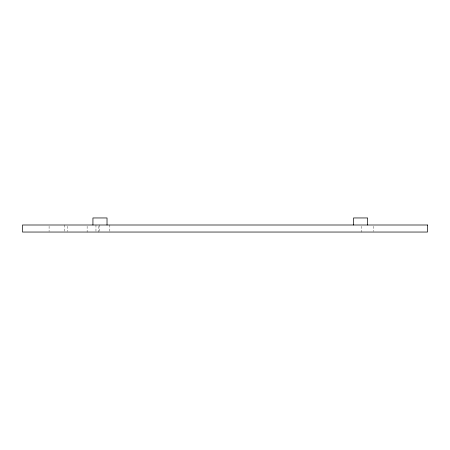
<?xml version="1.0" encoding="UTF-8"?>
<svg xmlns="http://www.w3.org/2000/svg" width="450" height="450" viewBox="0 0 450 450"><rect width="100%" height="100%" fill="white"/><g stroke="black" fill="none" stroke-linecap="round" stroke-linejoin="round"><path stroke-width="0.34" stroke-dasharray="2.25 1.69" d="M373.444 226.282L373.444 231.401M361.817 226.282L361.817 232.042M109.839 225L109.839 231.401M99.608 225L99.608 231.401M98.747 226.282L98.747 232.042M95.962 225L95.962 231.401M87.126 226.282L87.126 232.042M67.275 226.282L67.275 231.401M64.389 225L64.389 231.401M49.089 226.282L49.089 231.401"/><path stroke-width="0.67" d="M367.633 225L367.633 217.958L353.543 217.958L353.543 225M107.021 225L107.021 217.958L92.936 217.958L92.936 225M427.5 225L22.5 225L22.5 232.042L427.5 232.042L427.5 225"/></g></svg>
